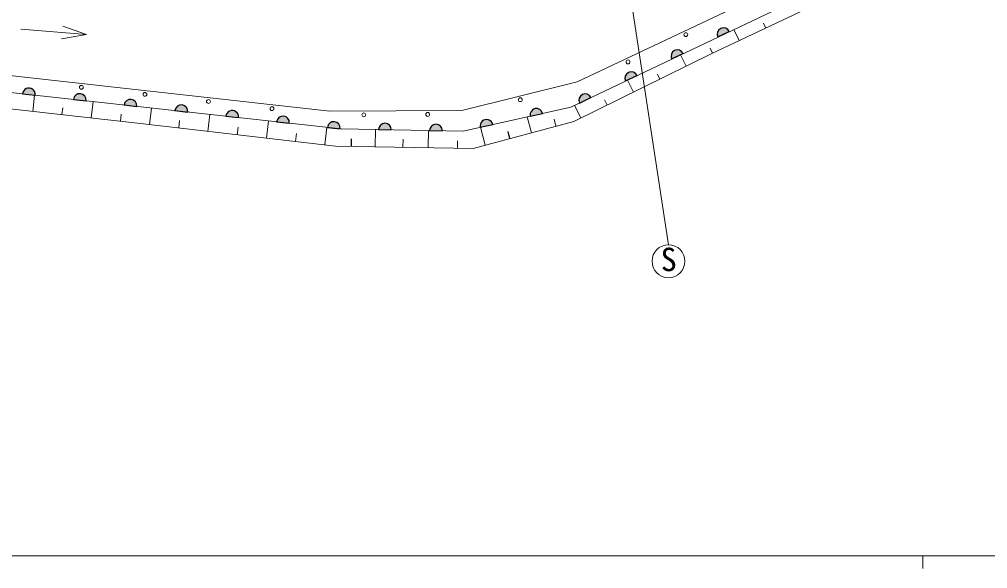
# Model space of a CAD drawing. Units: millimetres, scale not verified. Extents: x 40000 to 680000, y 20000 to 380000.
# Drawn here: x 97314 to 173074, y 204000 to 246992 of the extents above; entities that cross this region are included whole.
import ezdxf
from ezdxf.enums import TextEntityAlignment as Align

# ---------------------------------------------------------------- set-up
doc = ezdxf.new("R2010")
doc.units = ezdxf.units.MM
doc.header["$LTSCALE"] = 1000
for name, color, linetype, lineweight in [('M-BGD', 7, 'Continuous', 13), ('M-STR-STRC', 7, 'Continuous', 13), ('M-TTL', 7, 'Continuous', 25), ('前回', 7, 'Continuous', 13)]:
    doc.layers.add(name, color=color, linetype=linetype, lineweight=lineweight)
doc.styles.add('ＭＳ ゴシック', font='')
doc.styles.get('ＭＳ ゴシック').set_extended_font_data('MS Gothic')

msp = doc.modelspace()

# ---------------------------------------------------------------- hatches: boundary and pattern name
at = {"layer": 'M-BGD'}
for points in [[(152862, 246044, 0.41421), (152196, 246280, 0.41421), (151960, 245614)], [(149252, 244321, 0.41421), (148586, 244557, 0.41421), (148350, 243891)], [(145643, 242598, 0.41421), (144976, 242834, 0.41421), (144740, 242168)], [(98557, 241056, 1), (97563, 241166)], [(102533, 240618, 1), (101539, 240727)], [(142033, 240875, 1), (141130, 240444)], [(106509, 240180, 1), (105515, 240289)], [(110485, 239741, 0.41421), (110043, 240293, 0.41421), (109491, 239851)], [(114461, 239303, 1), (113467, 239413)], [(118437, 238865, 1), (117443, 238974)], [(138257, 239632, 0.41421), (137660, 240011, 0.41421), (137281, 239414)], [(122413, 238427, 0.41421), (121970, 238978, 0.41421), (121419, 238536)], [(126411, 238346, 0.41421), (125921, 238855, 0.41421), (125412, 238364)], [(130411, 238271, 0.41421), (129920, 238781, 0.41421), (129411, 238290)], [(134353, 238760, 1), (133377, 238542)]]:
    msp.add_hatch(color=256, dxfattribs=at).paths.add_polyline_path(points)

# ---------------------------------------------------------------- linework, layer by layer
for p, q in [((140957, 242114), (180306, 260699)), ((180412, 259195), (140461, 240125)), ((151430, 244288), (180030, 257820)), ((97434, 246234), (102558, 245805)), ((102558, 245805), (100706, 246462)), ((155707, 246312), (155526, 246689)), ((102558, 245805), (100623, 245465)), ((153628, 245328), (153206, 246209)), ((151548, 244344), (151363, 244731)), ((140687, 238990), (151430, 244288)), ((149485, 243329), (149055, 244227)), ((87545, 243642), (97708, 242476)), ((97708, 242476), (121604, 239801)), ((147422, 242312), (147232, 242708)), ((122486, 238419), (87176, 242310)), ((131922, 239868), (140957, 242114)), ((145359, 241294), (144903, 242245)), ((87078, 241066), (106786, 238842)), ((98362, 239792), (98507, 241061)), ((102933, 239277), (103080, 240557)), ((141233, 239260), (140752, 240264)), ((143296, 240277), (143093, 240700)), ((100648, 239535), (100709, 240067)), ((105219, 239019), (105282, 239574)), ((107504, 238759), (107652, 240054)), ((112073, 238227), (112224, 239550)), ((121604, 239801), (131922, 239868)), ((140461, 240125), (132031, 238241)), ((106786, 238842), (122062, 237064)), ((109789, 238493), (109855, 239071)), ((116642, 237695), (116797, 239046)), ((132815, 236895), (140687, 238990)), ((137379, 238110), (137046, 239362)), ((139295, 238620), (139148, 239171)), ((114358, 237961), (114426, 238557)), ((118927, 237429), (118999, 238058)), ((121211, 237163), (121369, 238542)), ((132031, 238241), (122486, 238419)), ((125165, 237015), (125186, 238368)), ((129304, 236950), (129325, 238292)), ((133763, 237147), (133391, 238545)), ((127329, 236981), (127331, 237603)), ((131605, 236914), (131585, 237494)), ((122062, 237064), (132815, 236895))]:
    msp.add_line(p, q, dxfattribs=at)
at = {"layer": 'M-BGD', "lineweight": 25}
for points in [[(152862, 246044, 0.41421), (152196, 246280, 0.41421), (151960, 245614)], [(149252, 244321, 0.41421), (148586, 244557, 0.41421), (148350, 243891)], [(145643, 242598, 0.41421), (144976, 242834, 0.41421), (144740, 242168)], [(98557, 241056, 1), (97563, 241166)], [(102533, 240618, 1), (101539, 240727)], [(142033, 240875, 1), (141130, 240444)], [(106509, 240180, 1), (105515, 240289)], [(110485, 239741, 0.41421), (110043, 240293, 0.41421), (109491, 239851)], [(114461, 239303, 1), (113467, 239413)], [(118437, 238865, 1), (117443, 238974)], [(138257, 239632, 0.41421), (137660, 240011, 0.41421), (137281, 239414)], [(122413, 238427, 0.41421), (121970, 238978, 0.41421), (121419, 238536)], [(126411, 238346, 0.41421), (125921, 238855, 0.41421), (125412, 238364)], [(130411, 238271, 0.41421), (129920, 238781, 0.41421), (129411, 238290)], [(134353, 238760, 1), (133377, 238542)]]:
    msp.add_lwpolyline(points, format="xyb", close=True, dxfattribs=at)
at = {"layer": 'M-BGD'}
for centre in [(149457, 245797), (144936, 243662), (102169, 241675), (107138, 241119), (112107, 240562), (136512, 240700), (117076, 240006), (124265, 239519), (129265, 239551)]:
    msp.add_circle(centre, 150, dxfattribs=at)
at = {"layer": 'M-STR-STRC'}
msp.add_line((140543, 278774), (148103, 229349), dxfattribs=at)
msp.add_circle((148103, 228059), 1289, dxfattribs=at)
at = {"layer": 'M-TTL'}
for p, q in [((135700, 237663), (135551, 238206)), ((123300, 237044), (123311, 237639))]:
    msp.add_line(p, q, dxfattribs=at)
at = {"layer": '前回'}
for p, q in [((40000, 205000), (579000, 205000)), ((168000, 205000), (168000, 204000))]:
    msp.add_line(p, q, dxfattribs=at)

# ---------------------------------------------------------------- texts
at = {"layer": 'M-STR-STRC', "style": 'ＭＳ ゴシック'}
msp.add_text('S', height=1833, rotation=1.392, dxfattribs=at).set_placement((147531, 226719), align=Align.BOTTOM_LEFT)

doc.saveas('drawing.dxf')
